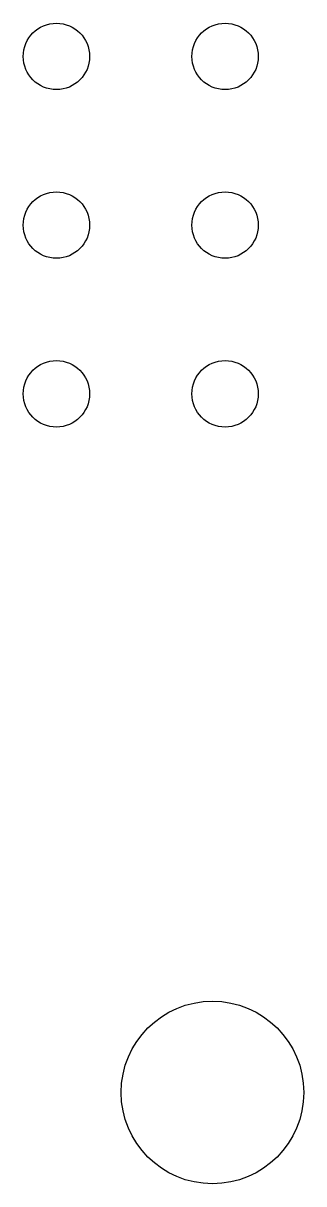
# Model space of a CAD drawing. Header units: inches. Extents: x 1.58 to 5.13, y -4.78 to -2.13.
# Drawn here: x 4.219 to 4.385, y -4.188 to -3.5 of the extents above; entities that cross this region are included whole.
import ezdxf

# ---------------------------------------------------------------- set-up
doc = ezdxf.new("R2010")
doc.units = ezdxf.units.IN
doc.header["$MEASUREMENT"] = 0
doc.layers.add('BLACK', color=250, linetype='CONTINUOUS')

msp = doc.modelspace()

# ---------------------------------------------------------------- linework, layer by layer
at = {"layer": 'BLACK'}
for centre, radius in [((4.23819, -3.51969), 0.01969), ((4.23819, -3.51969), 0.01969), ((4.33819, -3.51969), 0.01969), ((4.33819, -3.51969), 0.01969), ((4.23819, -3.61969), 0.01969), ((4.23819, -3.61969), 0.01969), ((4.33819, -3.61969), 0.01969), ((4.33819, -3.61969), 0.01969), ((4.23819, -3.71969), 0.01969), ((4.23819, -3.71969), 0.01969), ((4.33819, -3.71969), 0.01969), ((4.33819, -3.71969), 0.01969), ((4.33071, -4.13386), 0.05413), ((4.33071, -4.13386), 0.05413)]:
    msp.add_circle(centre, radius, dxfattribs=at)

doc.saveas('drawing.dxf')
